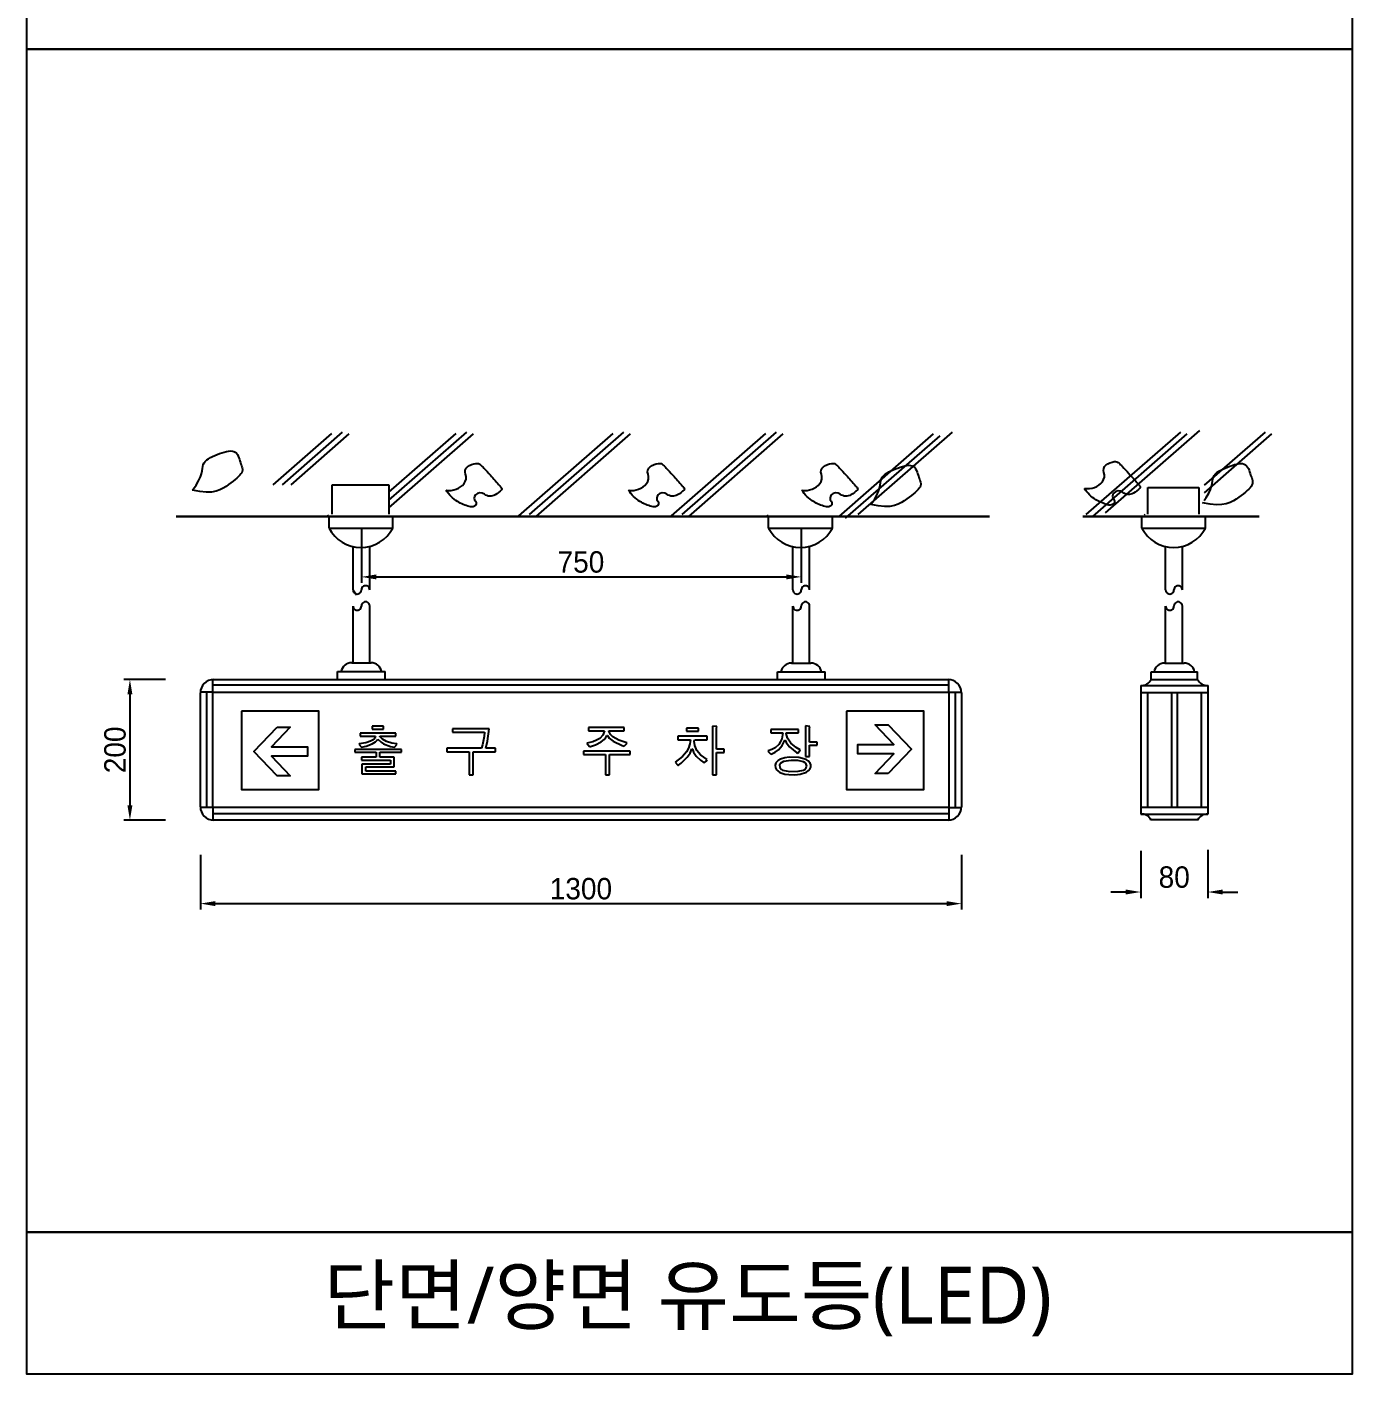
# Model space of a CAD drawing. Header units: millimetres. Extents: x 29838256 to 30236675, y -914750 to -833241.
# Drawn here: x 29884219 to 29895710, y -860019 to -848337 of the extents above; entities that cross this region are included whole.
import ezdxf
from ezdxf.enums import TextEntityAlignment as Align

# ---------------------------------------------------------------- set-up
doc = ezdxf.new("R2010")
doc.units = ezdxf.units.MM
doc.header["$LTSCALE"] = 600
doc.header["$MEASUREMENT"] = 0
doc.layers.add('PARKING', color=7, linetype='CONTINUOUS')
doc.layers.add('주차관제', color=2, linetype='CONTINUOUS')
doc.styles.add('IBS', font='malgun_0.ttf')
doc.styles.add('울릉울릉', font='HYWULM_1.TTF')

# ---------------------------------------------------------------- blocks, each defined once
blk = doc.blocks.new('a4q345')
at = {"layer": '주차관제'}
for points in [[(1611711, -29134), (1629092, -29134), (1629092, -44653), (1611711, -44653)], [(1611711, -44653), (1629092, -44653), (1629092, -46515), (1611711, -46515)]]:
    blk.add_lwpolyline(points, close=True, dxfattribs=at)

msp = doc.modelspace()

# ---------------------------------------------------------------- linework, layer by layer
at = {"layer": 'PARKING', "color": 7, "linetype": 'Continuous'}
for p, q in [((29886353.2, -852306.8), (29886862.9, -851861.6)), ((29886434.6, -852306.8), (29886956.1, -851851.2)), ((29886509.4, -852306.8), (29887013.1, -851866.8)), ((29887358, -852441.5), (29888033.9, -851851.2)), ((29887358, -852370.4), (29887940.6, -851861.6)), ((29887358, -852506.8), (29888090.9, -851866.8)), ((29888484.3, -852576.6), (29889302.9, -851861.6)), ((29888577.5, -852566.3), (29889396.2, -851851.2)), ((29888634.5, -852581.8), (29889453.2, -851866.8)), ((29889808.5, -852576.6), (29890627.2, -851861.6)), ((29889901.8, -852566.3), (29890720.4, -851851.2)), ((29889958.8, -852581.8), (29890777.4, -851866.8)), ((29891261.4, -852581.8), (29892080.1, -851866.8)), ((29891318.4, -852597.3), (29892137.1, -851882.3)), ((29891427.2, -852566.3), (29892245.9, -851851.2)), ((29893405.8, -852566.3), (29894224.5, -851851.2)), ((29893462.8, -852581.8), (29894281.5, -851866.8)), ((29893571.6, -852550.7), (29894390.3, -851835.7)), ((29894431.5, -852311.6), (29894958.6, -851851.2)), ((29894431.5, -852376.9), (29895015.6, -851866.8)), ((29886865.4, -852563.7), (29886865.4, -852306.8)), ((29886865.4, -852306.8), (29887358, -852306.8)), ((29887358, -852306.8), (29887358, -852563.7)), ((29893939.3, -852330.5), (29894382.7, -852330.5)), ((29893939.3, -852561.8), (29893939.3, -852330.5)), ((29894382.7, -852330.5), (29894382.7, -852561.8)), ((29886829.4, -852576.6), (29886836.2, -852570.7)), ((29890641.5, -852576.6), (29890648.3, -852570.7)), ((29893909.7, -852566.9), (29893915.8, -852561.6)), ((29886838.8, -852682.7), (29886838.8, -852589.1)), ((29886838.8, -852682.7), (29887391.5, -852682.7)), ((29887119.5, -852684), (29887119.5, -853158.4)), ((29887391.5, -852682.7), (29887391.5, -852589.1)), ((29890650.9, -852682.7), (29890650.9, -852589.1)), ((29890650.9, -852682.7), (29891203.6, -852682.7)), ((29890933.9, -852684), (29890933.9, -853158.4)), ((29891203.6, -852682.7), (29891203.6, -852589.1)), ((29893886.7, -852682.7), (29893886.7, -852589.1)), ((29893886.7, -852682.7), (29894439.4, -852682.7)), ((29894439.4, -852682.7), (29894439.4, -852589.1)), ((29887047, -853219.1), (29887047, -852843.7)), ((29887192.1, -853219.1), (29887192.1, -852841.6)), ((29890861.3, -853219.9), (29890861.3, -852844.2)), ((29891006.4, -853219.1), (29891006.4, -852841)), ((29894093.3, -853219.9), (29894093.3, -852843.4)), ((29894238.4, -853219.1), (29894238.4, -852842)), ((29887249.3, -853106.4), (29890804.1, -853106.4)), ((29887047, -853851.1), (29887047, -853359)), ((29887192.1, -853851.1), (29887192.1, -853359)), ((29890861.3, -853853.6), (29890861.3, -853359)), ((29891006.4, -853853.6), (29891006.4, -853358.3)), ((29894093.3, -853853.6), (29894093.3, -853359)), ((29894238.4, -853853.6), (29894238.4, -853358.3)), ((29887035.3, -853851.1), (29887203.1, -853851.1)), ((29890849.7, -853853.6), (29891017.5, -853853.6)), ((29894085.2, -853853.6), (29894253, -853853.6)), ((29886912.3, -853996.3), (29886912.3, -853927.1)), ((29886912.3, -853927.1), (29887326.8, -853927.1)), ((29887326.8, -853996.3), (29887326.8, -853927.1)), ((29890726.6, -853996.3), (29890726.6, -853929.6)), ((29890726.6, -853929.6), (29891141.1, -853929.6)), ((29891141.1, -853996.3), (29891141.1, -853929.6)), ((29893967.3, -853929.6), (29894371, -853929.6)), ((29893967.3, -853996.3), (29893967.3, -853929.6)), ((29894371, -853996.3), (29894371, -853929.6)), ((29885419.5, -853996.3), (29885060.1, -853996.3)), ((29885831.8, -854105.1), (29885723, -854105.1)), ((29885831.8, -854105.1), (29885831.8, -853996.3)), ((29885839.8, -853996.3), (29892206.7, -853996.3)), ((29892214.7, -854105.1), (29892214.7, -853996.3)), ((29892214.7, -854105.1), (29892323.5, -854105.1)), ((29893877.1, -854048.5), (29893877.1, -855162.6)), ((29893877.1, -854048.5), (29894458.9, -854048.5)), ((29893967.3, -853996.3), (29894371, -853996.3)), ((29894458.9, -854048.5), (29894458.9, -855162.6)), ((29885112.1, -854126.1), (29885112.1, -855086.4)), ((29885723, -855099.4), (29885723, -854113.2)), ((29892323.5, -854113.2), (29892323.5, -855099.4)), ((29893877.1, -854109.8), (29894458.9, -854109.8)), ((29893935.9, -854109.8), (29893935.9, -855102.4)), ((29894145.6, -854109.8), (29894145.6, -855102.4)), ((29894192.8, -854109.8), (29894192.8, -855102.4)), ((29894402.4, -854109.8), (29894402.4, -855102.4)), ((29887311.4, -854401), (29887211.7, -854401)), ((29887211.7, -854401), (29887211.7, -854427.4)), ((29887211.7, -854427.4), (29887311.4, -854427.4)), ((29887311.4, -854427.4), (29887311.4, -854401)), ((29888008.7, -854424.3), (29887909, -854424.3)), ((29887909, -854424.3), (29887909, -854453.9)), ((29887909, -854453.9), (29888047.6, -854453.9)), ((29888108.4, -854424.3), (29888008.7, -854424.3)), ((29888047.6, -854453.9), (29888187.8, -854453.9)), ((29888226.8, -854424.3), (29888108.4, -854424.3)), ((29888187.8, -854453.9), (29888184.7, -854489.7)), ((29888214.3, -854531.8), (29888226.8, -854424.3)), ((29889087.8, -854412.4), (29889087.8, -854442)), ((29889243.5, -854412.4), (29889087.8, -854412.4)), ((29889087.8, -854442), (29889228, -854442)), ((29889228, -854442), (29889213.9, -854477.8)), ((29889399.3, -854412.4), (29889243.5, -854412.4)), ((29889265.3, -854442), (29889399.3, -854442)), ((29889265.3, -854445.1), (29889265.3, -854442)), ((29889280.9, -854473.1), (29889265.3, -854445.1)), ((29889399.3, -854442), (29889399.3, -854412.4)), ((29890042.1, -854417), (29889939.3, -854417)), ((29889939.3, -854417), (29889939.3, -854445.1)), ((29889939.3, -854445.1), (29890042.1, -854445.1)), ((29890042.1, -854445.1), (29890042.1, -854417)), ((29890163.6, -854399.9), (29890163.6, -854540.1)), ((29890201, -854404.6), (29890163.6, -854399.9)), ((29890197.8, -854420.2), (29890201, -854404.6)), ((29890197.8, -854599.3), (29890197.8, -854420.2)), ((29890790.8, -854429.5), (29890669.3, -854429.5)), ((29890669.3, -854429.5), (29890669.3, -854459.1)), ((29890910.7, -854429.5), (29890790.8, -854429.5)), ((29890910.7, -854459.1), (29890910.7, -854429.5)), ((29890971.4, -854398.3), (29890971.4, -854530.7)), ((29891007.3, -854403), (29890971.4, -854398.3)), ((29891004.2, -854418.6), (29891007.3, -854403)), ((29891004.2, -854538.5), (29891004.2, -854418.6)), ((29887099.6, -854553.6), (29887098, -854558.3)), ((29887098, -854558.3), (29887119.8, -854581.6)), ((29887157.2, -854544.3), (29887099.6, -854553.6)), ((29887264.7, -854460.1), (29887108.9, -854460.1)), ((29887108.9, -854460.1), (29887108.9, -854486.6)), ((29887108.9, -854486.6), (29887242.9, -854486.6)), ((29887199.3, -854530.2), (29887157.2, -854544.3)), ((29887160.3, -854573.9), (29887213.3, -854555.2)), ((29887216.4, -854520.9), (29887199.3, -854530.2)), ((29887213.3, -854555.2), (29887242.9, -854536.5)), ((29887232, -854506.9), (29887216.4, -854520.9)), ((29887242.9, -854486.6), (29887232, -854506.9)), ((29887242.9, -854536.5), (29887260, -854519.3)), ((29887260, -854519.3), (29887261.6, -854513.1)), ((29887261.6, -854513.1), (29887289.6, -854539.6)), ((29887418.9, -854460.1), (29887264.7, -854460.1)), ((29887280.3, -854486.6), (29887418.9, -854486.6)), ((29887280.3, -854489.7), (29887280.3, -854486.6)), ((29887302.1, -854514.7), (29887280.3, -854489.7)), ((29887289.6, -854539.6), (29887311.4, -854553.6)), ((29887337.9, -854534.9), (29887302.1, -854514.7)), ((29887311.4, -854553.6), (29887370.6, -854577)), ((29887384.6, -854548.9), (29887337.9, -854534.9)), ((29887426.7, -854553.6), (29887384.6, -854548.9)), ((29887406.4, -854583.2), (29887429.8, -854558.3)), ((29887418.9, -854486.6), (29887418.9, -854460.1)), ((29887429.8, -854558.3), (29887426.7, -854553.6)), ((29888170.7, -854563), (29888161.4, -854592.5)), ((29888184.7, -854489.7), (29888170.7, -854563)), ((29888198.7, -854592.5), (29888214.3, -854531.8)), ((29889125.2, -854535.4), (29889073.7, -854547.9)), ((29889073.7, -854547.9), (29889097.1, -854575.9)), ((29889106.5, -854575.9), (29889148.5, -854561.9)), ((29889157.9, -854523), (29889125.2, -854535.4)), ((29889148.5, -854561.9), (29889199.9, -854537)), ((29889185.9, -854507.4), (29889157.9, -854523)), ((29889213.9, -854477.8), (29889185.9, -854507.4)), ((29889199.9, -854537), (29889224.8, -854516.7)), ((29889224.8, -854516.7), (29889240.4, -854498)), ((29889240.4, -854498), (29889248.2, -854482.5)), ((29889248.2, -854482.5), (29889252.9, -854482.5)), ((29889252.9, -854482.5), (29889268.5, -854504.3)), ((29889268.5, -854504.3), (29889302.7, -854530.7)), ((29889301.2, -854493.4), (29889280.9, -854473.1)), ((29889352.6, -854523), (29889301.2, -854493.4)), ((29889302.7, -854530.7), (29889380.6, -854569.7)), ((29889421.1, -854546.3), (29889352.6, -854523)), ((29889380.6, -854569.7), (29889399.3, -854574.4)), ((29889399.3, -854574.4), (29889421.1, -854551)), ((29889421.1, -854551), (29889421.1, -854546.3)), ((29889862.9, -854488.7), (29889862.9, -854518.3)), ((29889990.7, -854488.7), (29889862.9, -854488.7)), ((29889862.9, -854518.3), (29889973.5, -854518.3)), ((29889967.3, -854552.6), (29889954.8, -854591.5)), ((29889973.5, -854518.3), (29889967.3, -854552.6)), ((29890116.8, -854488.7), (29889990.7, -854488.7)), ((29890006.2, -854532.3), (29890010.9, -854518.3)), ((29890010.9, -854568.1), (29890006.2, -854532.3)), ((29890010.9, -854518.3), (29890116.8, -854518.3)), ((29890028, -854611.7), (29890010.9, -854568.1)), ((29890116.8, -854518.3), (29890116.8, -854488.7)), ((29890163.6, -854540.1), (29890163.6, -854680.3)), ((29890669.3, -854459.1), (29890775.2, -854459.1)), ((29890739.4, -854558.8), (29890706.6, -854588.4)), ((29890736.2, -854605.5), (29890769, -854569.7)), ((29890754.9, -854533.9), (29890739.4, -854558.8)), ((29890764.3, -854510.5), (29890754.9, -854533.9)), ((29890775.2, -854459.1), (29890764.3, -854510.5)), ((29890769, -854569.7), (29890790.8, -854523)), ((29890790.8, -854523), (29890793.9, -854523)), ((29890793.9, -854523), (29890801.7, -854541.7)), ((29890801.7, -854541.7), (29890831.3, -854580.6)), ((29890803.2, -854459.1), (29890910.7, -854459.1)), ((29890803.2, -854465.3), (29890803.2, -854459.1)), ((29890815.7, -854505.8), (29890803.2, -854465.3)), ((29890843.7, -854547.9), (29890815.7, -854505.8)), ((29890890.4, -854586.8), (29890843.7, -854547.9)), ((29890971.4, -854530.7), (29890971.4, -854664.7)), ((29891071.1, -854538.5), (29891004.2, -854538.5)), ((29891004.2, -854566.6), (29891071.1, -854566.6)), ((29891004.2, -854664.7), (29891004.2, -854566.6)), ((29891071.1, -854566.6), (29891071.1, -854538.5)), ((29887249.1, -854601.9), (29887062.2, -854601.9)), ((29887062.2, -854601.9), (29887062.2, -854626.8)), ((29887062.2, -854626.8), (29887247.6, -854626.8)), ((29887119.8, -854581.6), (29887160.3, -854573.9)), ((29887247.6, -854670.4), (29887121.4, -854670.4)), ((29887121.4, -854670.4), (29887121.4, -854695.4)), ((29887247.6, -854626.8), (29887247.6, -854670.4)), ((29887434.5, -854601.9), (29887249.1, -854601.9)), ((29887280.3, -854626.8), (29887467.2, -854626.8)), ((29887280.3, -854670.4), (29887280.3, -854626.8)), ((29887404.9, -854670.4), (29887280.3, -854670.4)), ((29887370.6, -854577), (29887406.4, -854583.2)), ((29887404.9, -854754.5), (29887404.9, -854670.4)), ((29887467.2, -854601.9), (29887434.5, -854601.9)), ((29887467.2, -854626.8), (29887467.2, -854601.9)), ((29888011.8, -854592.5), (29887860.7, -854592.5)), ((29887860.7, -854592.5), (29887860.7, -854622.1)), ((29887860.7, -854622.1), (29888053.9, -854622.1)), ((29888161.4, -854592.5), (29888011.8, -854592.5)), ((29888053.9, -854622.1), (29888053.9, -854721.8)), ((29888088.1, -854622.1), (29888282.9, -854622.1)), ((29888088.1, -854723.4), (29888088.1, -854622.1)), ((29888282.9, -854592.5), (29888198.7, -854592.5)), ((29888282.9, -854622.1), (29888282.9, -854592.5)), ((29889044.2, -854618), (29889044.2, -854647.6)), ((29889179.7, -854618), (29889044.2, -854618)), ((29889044.2, -854647.6), (29889235.7, -854647.6)), ((29889097.1, -854575.9), (29889106.5, -854575.9)), ((29889315.2, -854618), (29889179.7, -854618)), ((29889235.7, -854647.6), (29889235.7, -854823.6)), ((29889271.6, -854647.6), (29889450.7, -854647.6)), ((29889271.6, -854823.6), (29889271.6, -854647.6)), ((29889450.7, -854618), (29889315.2, -854618)), ((29889450.7, -854647.6), (29889450.7, -854618)), ((29889903.4, -854664.7), (29889841.1, -854713)), ((29889892.5, -854722.3), (29889945.5, -854670.9)), ((29889937.7, -854624.2), (29889903.4, -854664.7)), ((29889954.8, -854591.5), (29889937.7, -854624.2)), ((29889945.5, -854670.9), (29889970.4, -854635.1)), ((29889970.4, -854635.1), (29889986, -854597.7)), ((29889986, -854597.7), (29889990.7, -854599.3)), ((29889990.7, -854599.3), (29890000, -854625.8)), ((29890000, -854625.8), (29890023.4, -854660)), ((29890023.4, -854660), (29890060.8, -854695.9)), ((29890059.2, -854649.1), (29890028, -854611.7)), ((29890118.4, -854691.2), (29890059.2, -854649.1)), ((29890163.6, -854680.3), (29890163.6, -854822)), ((29890266.4, -854599.3), (29890197.8, -854599.3)), ((29890197.8, -854822), (29890197.8, -854628.9)), ((29890197.8, -854628.9), (29890266.4, -854628.9)), ((29890266.4, -854628.9), (29890266.4, -854599.3)), ((29890678.6, -854604), (29890647.5, -854614.9)), ((29890647.5, -854614.9), (29890647.5, -854619.5)), ((29890647.5, -854619.5), (29890669.3, -854642.9)), ((29890669.3, -854642.9), (29890678.6, -854641.3)), ((29890706.6, -854588.4), (29890678.6, -854604)), ((29890678.6, -854641.3), (29890706.6, -854625.8)), ((29890706.6, -854625.8), (29890736.2, -854605.5)), ((29890753.4, -854686.5), (29890734.7, -854697.4)), ((29890792.3, -854675.6), (29890753.4, -854686.5)), ((29890829.7, -854670.9), (29890792.3, -854675.6)), ((29890912.3, -854672.5), (29890829.7, -854670.9)), ((29890831.3, -854580.6), (29890895.1, -854632)), ((29890924.7, -854605.5), (29890890.4, -854586.8)), ((29890895.1, -854632), (29890902.9, -854633.6)), ((29890902.9, -854633.6), (29890924.7, -854610.2)), ((29890977.7, -854689.6), (29890912.3, -854672.5)), ((29890924.7, -854610.2), (29890924.7, -854605.5)), ((29890971.4, -854664.7), (29891004.2, -854664.7)), ((29890993.3, -854700.5), (29890977.7, -854689.6)), ((29887121.4, -854695.4), (29887246, -854695.4)), ((29887124.5, -854729.6), (29887124.5, -854815.3)), ((29887247.6, -854729.6), (29887124.5, -854729.6)), ((29887158.8, -854754.5), (29887281.8, -854754.5)), ((29887158.8, -854790.4), (29887158.8, -854754.5)), ((29887288.1, -854790.4), (29887158.8, -854790.4)), ((29887246, -854695.4), (29887370.6, -854695.4)), ((29887370.6, -854729.6), (29887247.6, -854729.6)), ((29887281.8, -854754.5), (29887404.9, -854754.5)), ((29887417.3, -854790.4), (29887288.1, -854790.4)), ((29887370.6, -854695.4), (29887370.6, -854729.6)), ((29887417.3, -854815.3), (29887417.3, -854790.4)), ((29888053.9, -854721.8), (29888053.9, -854823.1)), ((29888088.1, -854823.1), (29888088.1, -854723.4)), ((29889841.1, -854713), (29889864.5, -854737.9)), ((29889864.5, -854737.9), (29889870.7, -854739.5)), ((29889870.7, -854739.5), (29889892.5, -854722.3)), ((29890060.8, -854695.9), (29890091.9, -854719.2)), ((29890091.9, -854719.2), (29890110.6, -854703.6)), ((29890110.6, -854703.6), (29890118.4, -854691.2)), ((29890714.4, -854719.2), (29890708.2, -854737.9)), ((29890708.2, -854737.9), (29890709.8, -854761.3)), ((29890709.8, -854761.3), (29890719.1, -854778.4)), ((29890734.7, -854697.4), (29890714.4, -854719.2)), ((29890719.1, -854778.4), (29890747.1, -854801.8)), ((29890751.8, -854723.9), (29890745.6, -854736.4)), ((29890745.6, -854736.4), (29890747.1, -854759.7)), ((29890747.1, -854759.7), (29890761.2, -854775.3)), ((29890747.1, -854801.8), (29890792.3, -854815.8)), ((29890779.9, -854706.8), (29890751.8, -854723.9)), ((29890761.2, -854775.3), (29890772.1, -854781.5)), ((29890772.1, -854781.5), (29890835.9, -854794)), ((29890845.3, -854697.4), (29890779.9, -854706.8)), ((29890835.9, -854794), (29890906, -854792.4)), ((29890902.9, -854699), (29890845.3, -854697.4)), ((29890952.8, -854709.9), (29890902.9, -854699)), ((29890906, -854792.4), (29890952.8, -854781.5)), ((29890924.7, -854817.4), (29890979.2, -854800.2)), ((29890966.8, -854717.7), (29890952.8, -854709.9)), ((29890952.8, -854781.5), (29890963.7, -854775.3)), ((29890963.7, -854775.3), (29890977.7, -854759.7)), ((29890977.7, -854731.7), (29890966.8, -854717.7)), ((29890980.8, -854748.8), (29890977.7, -854731.7)), ((29890977.7, -854759.7), (29890980.8, -854748.8)), ((29890979.2, -854800.2), (29890997.9, -854786.2)), ((29891011.9, -854722.3), (29890993.3, -854700.5)), ((29890997.9, -854786.2), (29891011.9, -854769.1)), ((29891016.6, -854736.4), (29891011.9, -854722.3)), ((29891011.9, -854769.1), (29891016.6, -854755.1)), ((29891016.6, -854755.1), (29891016.6, -854736.4)), ((29887124.5, -854815.3), (29887270.9, -854815.3)), ((29887270.9, -854815.3), (29887417.3, -854815.3)), ((29888053.9, -854823.1), (29888088.1, -854823.1)), ((29889235.7, -854823.6), (29889271.6, -854823.6)), ((29890163.6, -854822), (29890197.8, -854822)), ((29890792.3, -854815.8), (29890825, -854820.5)), ((29890825, -854820.5), (29890878, -854822)), ((29890878, -854822), (29890924.7, -854817.4)), ((29885831.8, -855107.4), (29885723, -855107.4)), ((29885831.8, -855107.4), (29885831.8, -855216.2)), ((29892214.7, -855107.4), (29892323.5, -855107.4)), ((29892214.7, -855107.4), (29892214.7, -855216.2)), ((29893877.1, -855102.4), (29894458.9, -855102.4)), ((29885419.5, -855216.2), (29885060.1, -855216.2)), ((29892206.7, -855216.2), (29885839.8, -855216.2)), ((29893877.1, -855162.6), (29894458.9, -855162.6)), ((29894371.5, -855213.7), (29893966.8, -855213.7)), ((29893877.1, -855482.7), (29893877.1, -855891.1)), ((29894458.9, -855474.2), (29894458.9, -855891.1)), ((29885723, -855517.3), (29885723, -855991.7)), ((29892323.5, -855517.3), (29892323.5, -855991.7)), ((29893747.3, -855839.2), (29893617.4, -855839.2)), ((29894588.7, -855839.2), (29894718.5, -855839.2)), ((29885852.8, -855939.7), (29892193.7, -855939.7))]:
    msp.add_line(p, q, dxfattribs=at)
for points in [[(29885654.4, -852353.8), (29885686.1, -852310.2), (29885708.3, -852272.4), (29885723.1, -852239.6), (29885732.2, -852211.4), (29885737.3, -852187.1), (29885740.4, -852166.2), (29885743.3, -852148), (29885747.7, -852131.9), (29885755.2, -852117.4), (29885765.6, -852104.3), (29885778.7, -852092.4), (29885794, -852081.6), (29885811.1, -852071.6), (29885829.7, -852062.4), (29885849.2, -852053.8), (29885869.5, -852045.5), (29885889.9, -852037.6), (29885910.3, -852030.3), (29885930.4, -852023.9), (29885949.8, -852018.9), (29885968.2, -852015.5), (29885985.3, -852014.1), (29886000.9, -852015), (29886014.5, -852018.7), (29886026.1, -852025.4), (29886035.8, -852034.6), (29886043.9, -852045.8), (29886050.7, -852058.6), (29886056.5, -852072.4), (29886061.5, -852086.6), (29886066.2, -852100.9), (29886070.7, -852114.6), (29886075.2, -852127.4), (29886079.6, -852139.3), (29886083.4, -852150.5), (29886086.3, -852161.2), (29886088, -852171.6), (29886088, -852181.9), (29886086.1, -852192.2), (29886081.9, -852202.7), (29886075.1, -852213.6), (29886065.8, -852225), (29886054.2, -852236.8), (29886040.4, -852249.3), (29886024.7, -852262.4), (29886007.2, -852276.3), (29885988, -852290.9), (29885967.5, -852306.3), (29885945.4, -852322.4), (29885920.9, -852338.1), (29885892.7, -852352.2), (29885859.7, -852363.4), (29885820.5, -852370.4), (29885774.1, -852372), (29885719.1, -852366.9), (29885654.4, -852353.8)], [(29891536, -852478.2), (29891567.7, -852434.6), (29891589.9, -852396.7), (29891604.7, -852364), (29891613.7, -852335.8), (29891618.9, -852311.5), (29891622, -852290.5), (29891624.9, -852272.3), (29891629.3, -852256.2), (29891636.8, -852241.8), (29891647.2, -852228.6), (29891660.3, -852216.8), (29891675.6, -852205.9), (29891692.7, -852196), (29891711.3, -852186.8), (29891730.8, -852178.1), (29891751.1, -852169.9), (29891771.5, -852162), (29891791.9, -852154.6), (29891812, -852148.3), (29891831.4, -852143.2), (29891849.8, -852139.8), (29891866.9, -852138.4), (29891882.5, -852139.4), (29891896.1, -852143.1), (29891907.7, -852149.7), (29891917.4, -852158.9), (29891925.5, -852170.2), (29891932.3, -852182.9), (29891938.1, -852196.7), (29891943.1, -852211), (29891947.8, -852225.2), (29891952.3, -852239), (29891956.8, -852251.7), (29891961.2, -852263.7), (29891965, -852274.9), (29891967.9, -852285.6), (29891969.6, -852296), (29891969.6, -852306.2), (29891967.7, -852316.5), (29891963.5, -852327), (29891956.7, -852337.9), (29891947.4, -852349.3), (29891935.8, -852361.2), (29891922, -852373.7), (29891906.3, -852386.8), (29891888.7, -852400.6), (29891869.6, -852415.2), (29891849.1, -852430.7), (29891827, -852446.8), (29891802.5, -852462.5), (29891774.3, -852476.6), (29891741.3, -852487.8), (29891702.1, -852494.8), (29891655.7, -852496.4), (29891600.7, -852491.3), (29891536, -852478.2)], [(29894428.4, -852443.6), (29894446.2, -852419), (29894468.5, -852381.2), (29894483.2, -852348.5), (29894492.3, -852320.2), (29894497.5, -852296), (29894500.6, -852275), (29894503.4, -852256.8), (29894507.8, -852240.7), (29894515.3, -852226.2), (29894525.8, -852213.1), (29894538.9, -852201.2), (29894554.1, -852190.4), (29894571.3, -852180.4), (29894589.8, -852171.2), (29894609.4, -852162.6), (29894629.6, -852154.3), (29894650.1, -852146.4), (29894670.5, -852139.1), (29894690.5, -852132.7), (29894709.9, -852127.7), (29894728.3, -852124.3), (29894745.5, -852122.9), (29894761, -852123.9), (29894774.7, -852127.6), (29894786.3, -852134.2), (29894796, -852143.4), (29894804.1, -852154.6), (29894810.8, -852167.4), (29894816.6, -852181.2), (29894821.7, -852195.4), (29894826.3, -852209.7), (29894830.8, -852223.4), (29894835.4, -852236.2), (29894839.7, -852248.1), (29894843.6, -852259.3), (29894846.5, -852270), (29894848.1, -852280.4), (29894848.2, -852290.7), (29894846.3, -852301), (29894842, -852311.5), (29894835.2, -852322.4), (29894825.9, -852333.8), (29894814.3, -852345.7), (29894800.5, -852358.1), (29894784.8, -852371.3), (29894767.3, -852385.1), (29894748.2, -852399.7), (29894727.6, -852415.1), (29894705.6, -852431.2), (29894681.1, -852447), (29894652.9, -852461), (29894619.8, -852472.2), (29894580.7, -852479.2), (29894534.2, -852480.8), (29894479.3, -852475.7), (29894414.6, -852462.6)], [(29887047, -853219.1), (29887078.1, -853260.6)], [(29885778, -855107.4), (29885778, -854105.1)], [(29885831.8, -854043.8), (29892214.7, -854043.8)], [(29892268.7, -854105.1), (29892268.7, -855107.4)], [(29892214.7, -855161.2), (29885831.8, -855161.2)]]:
    msp.add_lwpolyline(points, dxfattribs=at)
for points in [[(29893389.7, -852338.3, 0.1343818), (29893476.6, -852330.9, 0.138661), (29893545.1, -852281.3, 0.2633314), (29893557.6, -852200.6, -0.3332114), (29893576.2, -852136.2, -0.1283041), (29893648, -852106.6, -0.2324022), (29893690.2, -852120.6, -0.0094565), (29893716.3, -852147.4, -0.0042316), (29893773.1, -852208.7, -0.0064552), (29893854.2, -852300.2, -0.0278188), (29893871.5, -852322.7, -0.3612111), (29893870.3, -852336.2, -0.0614472), (29893814.5, -852379.7, -0.3124639), (29893721.3, -852373.6, 0.3938007), (29893643.6, -852379.7, 0.3816979), (29893642.9, -852434.1, -0.5037493), (29893633.2, -852478.2, -0.1766442), (29893590.7, -852481.2, -0.0655959), (29893488.1, -852436.7, -0.0613493), (29893433, -852393.7, -0.0608587), (29893389.7, -852338.3)], [(29887854.3, -852353.8, 0.1343818), (29887941.2, -852346.5, 0.138661), (29888009.7, -852296.8, 0.2633314), (29888022.2, -852216.1, -0.3332114), (29888040.8, -852151.7, -0.1283041), (29888112.6, -852122.2, -0.2324022), (29888154.8, -852136.2, -0.0094565), (29888180.9, -852162.9, -0.0042316), (29888237.7, -852224.3, -0.0064552), (29888318.8, -852315.8, -0.0278188), (29888336.2, -852338.3, -0.3612111), (29888334.9, -852351.8, -0.0614472), (29888279.2, -852395.3, -0.3124639), (29888185.9, -852389.1, 0.3938007), (29888108.2, -852395.3, 0.3816979), (29888107.5, -852449.7, -0.5037493), (29888097.8, -852493.7, -0.1766442), (29888055.3, -852496.8, -0.0655959), (29887952.7, -852452.3, -0.0613493), (29887897.7, -852409.3, -0.0608587), (29887854.3, -852353.8)], [(29889436.9, -852353.8, 0.1343818), (29889523.8, -852346.5, 0.138661), (29889592.3, -852296.8, 0.2633314), (29889604.8, -852216.1, -0.3332114), (29889623.4, -852151.7, -0.1283041), (29889695.2, -852122.2, -0.2324022), (29889737.4, -852136.2, -0.0094565), (29889763.6, -852162.9, -0.0042316), (29889820.3, -852224.3, -0.0064552), (29889901.4, -852315.8, -0.0278188), (29889918.8, -852338.3, -0.3612111), (29889917.5, -852351.8, -0.0614472), (29889861.8, -852395.3, -0.3124639), (29889768.6, -852389.1, 0.3938007), (29889690.8, -852395.3, 0.3816979), (29889690.1, -852449.7, -0.5037493), (29889680.4, -852493.7, -0.1766442), (29889637.9, -852496.8, -0.0655959), (29889535.4, -852452.3, -0.0613493), (29889480.3, -852409.3, -0.0608587), (29889436.9, -852353.8)], [(29890940.2, -852353.8, 0.1343818), (29891027.1, -852346.5, 0.138661), (29891095.6, -852296.8, 0.2633314), (29891108.1, -852216.1, -0.3332114), (29891126.7, -852151.7, -0.1283041), (29891198.5, -852122.2, -0.2324022), (29891240.7, -852136.2, -0.0094565), (29891266.8, -852162.9, -0.0042316), (29891323.6, -852224.3, -0.0064552), (29891404.7, -852315.8, -0.0278188), (29891422, -852338.3, -0.3612111), (29891420.8, -852351.8, -0.0614472), (29891365, -852395.3, -0.3124639), (29891271.8, -852389.1, 0.3938007), (29891194.1, -852395.3, 0.3816979), (29891193.4, -852449.7, -0.5037493), (29891183.7, -852493.7, -0.1766442), (29891141.2, -852496.8, -0.0655959), (29891038.6, -852452.3, -0.0613493), (29890983.5, -852409.3, -0.0608587), (29890940.2, -852353.8)]]:
    msp.add_lwpolyline(points, format="xyb", dxfattribs=at)
at = {"layer": 'PARKING', "color": 7, "linetype": 'Continuous', "const_width": 20.7}
for points in [[(29885510.5, -852581.8), (29892567.1, -852581.8)], [(29893373.1, -852581.8), (29894906.8, -852581.8)]]:
    msp.add_lwpolyline(points, dxfattribs=at)
at = {"layer": 'PARKING', "color": 7, "linetype": 'Continuous'}
for points in [[(29885831.8, -854105.1), (29892214.7, -854105.1), (29892214.7, -855107.4), (29885831.8, -855107.4)], [(29886079, -854270), (29886079, -854951.1), (29886750.6, -854951.1), (29886750.6, -854270)], [(29891325.9, -854270), (29891325.9, -854951.1), (29891997.6, -854951.1), (29891997.6, -854270)], [(29886387.8, -854409.3), (29886502.2, -854409.3), (29886340.6, -854579.3), (29886651.5, -854579.3), (29886651.5, -854662.2), (29886340.6, -854662.2), (29886502.2, -854832.1), (29886387.8, -854832.1), (29886186.7, -854620.7)], [(29891688.7, -854811.7), (29891574.3, -854811.7), (29891735.9, -854641.8), (29891425.1, -854641.8), (29891425.1, -854558.9), (29891735.9, -854558.9), (29891574.3, -854388.9), (29891688.7, -854388.9), (29891889.8, -854600.3)]]:
    msp.add_lwpolyline(points, close=True, dxfattribs=at)
for centre, radius, start, end in [((29887115.1, -852540.5), 310.8, 207.23293, 332.76707), ((29890927.2, -852540.5), 310.8, 207.23293, 332.76707), ((29894163, -852540.5), 310.8, 207.23293, 332.76707), ((29887083.3, -853219.5), 36.3, 179.41537, 0.58463), ((29887155.8, -853218.7), 36.3, 359.41537, 180.58463), ((29890897.6, -853219.5), 36.3, 179.41537, 0.58463), ((29890970.1, -853218.7), 36.3, 359.41537, 180.58463), ((29894129.6, -853219.5), 36.3, 179.41537, 0.58463), ((29894202.1, -853218.7), 36.3, 359.41537, 180.58463), ((29887083.3, -853359.4), 36.3, 179.41537, 0.58463), ((29887155.8, -853358.6), 36.3, 359.41537, 180.58463), ((29890897.6, -853359.4), 36.3, 179.41537, 0.58463), ((29890970.1, -853358.6), 36.3, 359.41537, 180.58463), ((29894129.6, -853359.4), 36.3, 179.41537, 0.58463), ((29894202.1, -853358.6), 36.3, 359.41537, 180.58463), ((29887035.3, -853944.6), 93.5, 90, 169.23358), ((29887203.1, -853944.6), 93.5, 10.76642, 90), ((29890849.7, -853947.1), 93.5, 90, 169.23358), ((29891017.5, -853947.1), 93.5, 10.76642, 90), ((29894085.2, -853947.1), 93.5, 90, 169.23358), ((29894253, -853947.1), 93.5, 10.76642, 90), ((29885839.8, -854113.2), 116.8, 90, 180), ((29892206.7, -854113.2), 116.8, 0, 90), ((29893882.5, -853953.6), 95, 266.73213, 333.29515), ((29894455.9, -853953.6), 95, 206.70485, 273.26787), ((29885839.8, -855099.4), 116.8, 180, 270), ((29892206.7, -855099.4), 116.8, 270, 0), ((29893882.5, -855257.4), 95, 26.70485, 93.26787), ((29894455.9, -855257.4), 95, 88.17892, 153.29515)]:
    msp.add_arc(centre, radius, start, end, dxfattribs=at)
for points in [[(29887249.3, -853084.8), (29887249.3, -853128.1), (29887119.5, -853106.4)], [(29890804.1, -853084.8), (29890804.1, -853128.1), (29890933.9, -853106.4)], [(29885090.4, -854126.1), (29885133.7, -854126.1), (29885112.1, -853996.3)], [(29885090.4, -855086.4), (29885133.7, -855086.4), (29885112.1, -855216.2)], [(29893747.3, -855817.6), (29893747.3, -855860.8), (29893877.1, -855839.2)], [(29894588.7, -855817.6), (29894588.7, -855860.8), (29894458.9, -855839.2)], [(29885852.8, -855918.1), (29885852.8, -855961.4), (29885723, -855939.7)], [(29892193.7, -855918.1), (29892193.7, -855961.4), (29892323.5, -855939.7)]]:
    msp.add_solid(points, dxfattribs=at)

# ---------------------------------------------------------------- block references
at = {"layer": '주차관제', "xscale": 0.6611122789749978, "yscale": 0.6611122789749978, "zscale": 0.6611122789749978}
for p in [(28818697, -817777), (28818697, -829267.8)]:
    msp.add_blockref('a4q345', p, dxfattribs=at)

# ---------------------------------------------------------------- texts
at = {"layer": 'PARKING', "color": 7, "linetype": 'Continuous', "style": '울릉울릉'}
for s, p in [('750', (29889023.2, -852976.6)), ('1300', (29889023.2, -855809.9))]:
    msp.add_text(s, height=185.68, dxfattribs=at).set_placement(p, align=Align.MIDDLE_CENTER)
msp.add_text('200', height=185.68, rotation=90, dxfattribs=at).set_placement((29884982.3, -854606.3), align=Align.MIDDLE)
msp.add_text('80', height=185.68, dxfattribs=at).set_placement((29894168, -855709.4), align=Align.MIDDLE)
at = {"layer": 'PARKING', "color": 7, "style": 'IBS'}
msp.add_text('단면/양면 유도등(LED)', height=495.683, dxfattribs=at).set_placement((29889948.8, -859583.4), align=Align.CENTER)

doc.saveas('drawing.dxf')
